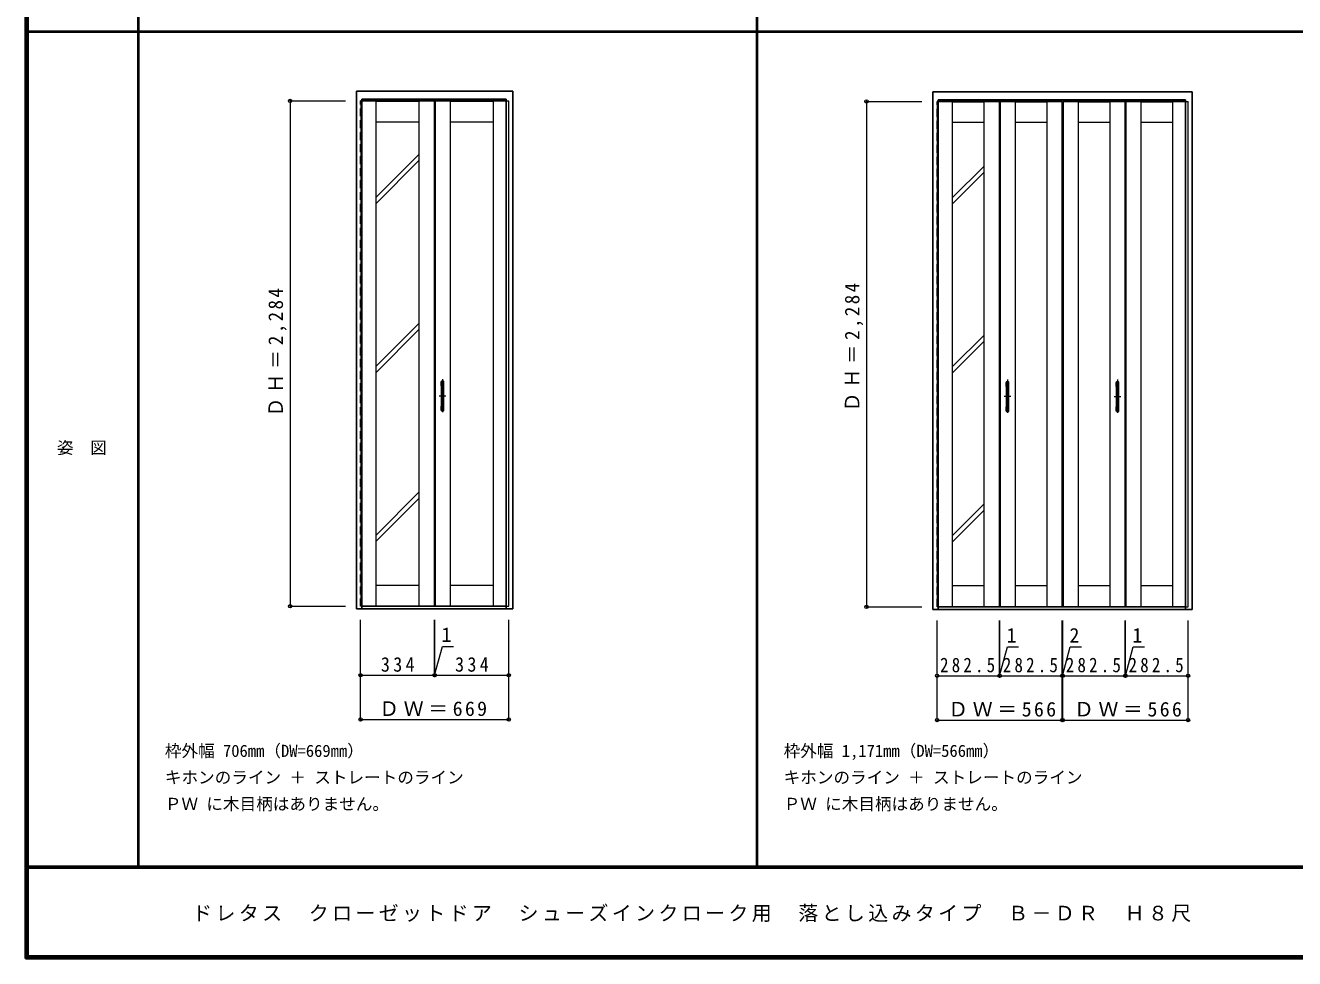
# Model space of a CAD drawing. Units: millimetres, scale not verified. Extents: x -6000 to 5700, y -4307 to 4175.
# Drawn here: x -6000 to -267, y -4205 to 12 of the extents above; entities that cross this region are included whole.
import ezdxf
from ezdxf.enums import TextEntityAlignment as Align

# ---------------------------------------------------------------- set-up
doc = ezdxf.new("R2010")
doc.units = ezdxf.units.MM
doc.header["$LTSCALE"] = 30
doc.header["$PDMODE"] = 32
doc.header["$PDSIZE"] = 15
doc.linetypes.add('CHAIN1', pattern=[8, 5, -1, 1, -1])
doc.linetypes.add('DASHED1', pattern=[1.8, 1.2, -0.6])
for name, color, linetype, lineweight in [('0-1_通り芯', 4, 'CHAIN1', 9), ('0-2_扉', 3, 'Continuous', 25), ('0-3_仕上げ', 7, 'Continuous', 18), ('0-4_枠', 3, 'Continuous', 25), ('0-7_取手', 7, 'Continuous', 18), ('0-B_寸法', 7, 'Continuous', 9), ('0-C_ハッチ', 4, 'Continuous', 9), ('F-1_枠', 6, 'Continuous', 40), ('F-A_文字', 7, 'Continuous', 18)]:
    doc.layers.add(name, color=color, linetype=linetype, lineweight=lineweight)
doc.layers.add('0-8', color=7, linetype='Continuous')
doc.layers.add('0-A_文字', color=7, linetype='Continuous')
doc.styles.add('ＭＳ ゴシック', font='')
doc.styles.get('ＭＳ ゴシック').set_extended_font_data('MS Gothic')

msp = doc.modelspace()

# ---------------------------------------------------------------- linework, layer by layer
at = {"layer": '0-1_通り芯'}
for p, q in [((-4116, -1586), (-4116, -1740)), ((-1563.77, -1588.5), (-1563.77, -1742.5)), ((-1066.77, -1588.5), (-1066.77, -1742.5)), ((-4101, -1663), (-4131, -1663)), ((-1548.77, -1665.5), (-1578.77, -1665.5)), ((-1081.77, -1665.5), (-1051.77, -1665.5))]:
    msp.add_line(p, q, dxfattribs=at)
at = {"layer": '0-2_扉', "color": 4, "linetype": 'DASHED1', "lineweight": 9}
for p, q in [((-4486, -2613), (-4486, -329)), ((-4480.5, -329), (-4486, -329)), ((-3828.5, -329), (-3817, -329)), ((-3817, -2613), (-3817, -329)), ((-1882.27, -2615.5), (-1882.27, -331.5)), ((-1876.77, -331.5), (-1882.27, -331.5)), ((-759.77, -331.5), (-748.27, -331.5)), ((-748.27, -2615.5), (-748.27, -331.5)), ((-4480.5, -2613), (-4486, -2613)), ((-3828.5, -2613), (-3817, -2613)), ((-1876.77, -2615.5), (-1882.27, -2615.5)), ((-759.77, -2615.5), (-748.27, -2615.5))]:
    msp.add_line(p, q, dxfattribs=at)
at = {"layer": '0-2_扉'}
for p, q in [((-4480.5, -329), (-4152, -329)), ((-4152, -2613), (-4152, -329)), ((-4151, -2613), (-4151, -329)), ((-4151, -329), (-3828.5, -329)), ((-1876.77, -331.5), (-1599.77, -331.5)), ((-1599.77, -2615.5), (-1599.77, -331.5)), ((-1598.77, -331.5), (-1316.27, -331.5)), ((-1598.77, -2615.5), (-1598.77, -331.5)), ((-1316.27, -2615.5), (-1316.27, -331.5)), ((-1031.77, -331.5), (-1314.27, -331.5)), ((-1031.77, -2615.5), (-1031.77, -331.5)), ((-1030.77, -2615.5), (-1030.77, -331.5)), ((-1030.77, -331.5), (-759.77, -331.5)), ((-4480.5, -2613), (-4152, -2613)), ((-4151, -2613), (-3828.5, -2613)), ((-1876.77, -2615.5), (-1599.77, -2615.5)), ((-1598.77, -2615.5), (-1316.27, -2615.5)), ((-1030.77, -2615.5), (-759.77, -2615.5))]:
    msp.add_line(p, q, dxfattribs=at)
msp.add_lwpolyline([(-1031.77, -2615.5), (-1314.27, -2615.5), (-1314.27, -331.5)], dxfattribs=at)
at = {"layer": '0-3_仕上げ', "linetype": 'DASHED1'}
for p, q in [((-4484.59, -329), (-4484.59, -2613)), ((-3818.41, -329), (-3818.41, -2613)), ((-1880.86, -331.5), (-1880.86, -2615.5)), ((-749.69, -331.5), (-749.69, -2615.5))]:
    msp.add_line(p, q, dxfattribs=at)
at = {"layer": '0-3_仕上げ'}
for p, q in [((-4417, -329), (-4417, -2613)), ((-4417, -330.41), (-4221, -330.41)), ((-4221, -2613), (-4221, -329)), ((-4153.41, -329), (-4153.41, -2613)), ((-4149.59, -329), (-4149.59, -2613)), ((-4082, -329), (-4082, -2613)), ((-4082, -330.41), (-3886, -330.41)), ((-3886, -2613), (-3886, -329)), ((-1813.27, -331.5), (-1813.27, -2615.5)), ((-1813.27, -332.91), (-1668.77, -332.91)), ((-1668.77, -2615.5), (-1668.77, -331.5)), ((-1601.19, -331.5), (-1601.19, -2615.5)), ((-1597.36, -331.5), (-1597.36, -2615.5)), ((-1529.77, -331.5), (-1529.77, -2615.5)), ((-1529.77, -332.91), (-1385.27, -332.91)), ((-1385.27, -2615.5), (-1385.27, -331.5)), ((-1317.69, -331.5), (-1317.69, -2615.5)), ((-1312.86, -331.5), (-1312.86, -2615.5)), ((-1245.27, -331.5), (-1245.27, -2615.5)), ((-1245.27, -332.91), (-1100.77, -332.91)), ((-1100.77, -2615.5), (-1100.77, -331.5)), ((-1033.19, -331.5), (-1033.19, -2615.5)), ((-1029.36, -331.5), (-1029.36, -2615.5)), ((-961.77, -331.5), (-961.77, -2615.5)), ((-961.77, -332.91), (-817.27, -332.91)), ((-817.27, -2615.5), (-817.27, -331.5)), ((-4221, -425), (-4417, -425)), ((-3886, -425), (-4082, -425)), ((-1668.77, -427.5), (-1813.27, -427.5)), ((-1385.27, -427.5), (-1529.77, -427.5)), ((-1100.77, -427.5), (-1245.27, -427.5)), ((-817.27, -427.5), (-961.77, -427.5)), ((-4417, -2517), (-4221, -2517)), ((-4082, -2517), (-3886, -2517)), ((-1813.27, -2519.5), (-1668.77, -2519.5)), ((-1529.77, -2519.5), (-1385.27, -2519.5)), ((-1245.27, -2519.5), (-1100.77, -2519.5)), ((-961.77, -2519.5), (-817.27, -2519.5)), ((-4417, -2611.59), (-4221, -2611.59)), ((-4082, -2611.59), (-3886, -2611.59)), ((-1813.27, -2614.09), (-1668.77, -2614.09)), ((-1529.77, -2614.09), (-1385.27, -2614.09)), ((-1245.27, -2614.09), (-1100.77, -2614.09)), ((-961.77, -2614.09), (-817.27, -2614.09))]:
    msp.add_line(p, q, dxfattribs=at)
at = {"layer": '0-4_枠'}
for p, q in [((-4504.5, -2624.5), (-4504.5, -285.5)), ((-4504.5, -285.5), (-3798.5, -285.5)), ((-3798.5, -2624.5), (-3798.5, -285.5)), ((-4480.5, -2624.5), (-4480.5, -321.5)), ((-4480.5, -321.5), (-3828.5, -321.5)), ((-3828.5, -2624.5), (-3828.5, -321.5)), ((-1900.77, -2627), (-1900.77, -288)), ((-1900.77, -288), (-729.77, -288)), ((-1876.77, -2627), (-1876.77, -324)), ((-1876.77, -324), (-759.77, -324)), ((-759.77, -2627), (-759.77, -324)), ((-729.77, -2627), (-729.77, -288)), ((-4504.5, -2624.5), (-3798.5, -2624.5)), ((-1900.77, -2627), (-729.77, -2627))]:
    msp.add_line(p, q, dxfattribs=at)
at = {"layer": '0-7_取手'}
for p, q in [((-4122, -1617), (-4122, -1599)), ((-4110, -1617), (-4110, -1599)), ((-1569.77, -1619.5), (-1569.77, -1601.5)), ((-1557.77, -1619.5), (-1557.77, -1601.5)), ((-1072.77, -1619.5), (-1072.77, -1601.5)), ((-1060.77, -1619.5), (-1060.77, -1601.5)), ((-4122, -1727), (-4122, -1709)), ((-4110, -1727), (-4110, -1709)), ((-1569.77, -1729.5), (-1569.77, -1711.5)), ((-1557.77, -1729.5), (-1557.77, -1711.5)), ((-1072.77, -1729.5), (-1072.77, -1711.5)), ((-1060.77, -1729.5), (-1060.77, -1711.5))]:
    msp.add_line(p, q, dxfattribs=at)
at = {"layer": '0-7_取手', "color": 3, "lineweight": 25}
for p, q in [((-4121, -1729), (-4121, -1597)), ((-4112, -1596), (-4120, -1596)), ((-4111, -1729), (-4111, -1597)), ((-1568.77, -1731.5), (-1568.77, -1599.5)), ((-1559.77, -1598.5), (-1567.77, -1598.5)), ((-1558.77, -1731.5), (-1558.77, -1599.5)), ((-1071.77, -1731.5), (-1071.77, -1599.5)), ((-1070.77, -1598.5), (-1062.77, -1598.5)), ((-1061.77, -1731.5), (-1061.77, -1599.5)), ((-4120, -1730), (-4112, -1730)), ((-1567.77, -1732.5), (-1559.77, -1732.5)), ((-1062.77, -1732.5), (-1070.77, -1732.5))]:
    msp.add_line(p, q, dxfattribs=at)
at = {"layer": '0-7_取手'}
for centre, start, end in [((-4121, -1599), 90, 180), ((-4111, -1599), 0, 90), ((-1568.77, -1601.5), 90, 180), ((-1558.77, -1601.5), 0, 90), ((-1071.77, -1601.5), 90, 180), ((-1061.77, -1601.5), 0, 90), ((-4121, -1617), 180, 270), ((-4111, -1617), 270, 0), ((-1568.77, -1619.5), 180, 270), ((-1558.77, -1619.5), 270, 0), ((-1071.77, -1619.5), 180, 270), ((-1061.77, -1619.5), 270, 0), ((-4121, -1709), 90, 180), ((-4111, -1709), 0, 90), ((-1568.77, -1711.5), 90, 180), ((-1558.77, -1711.5), 0, 90), ((-1071.77, -1711.5), 90, 180), ((-1061.77, -1711.5), 0, 90), ((-4121, -1727), 180, 270), ((-4111, -1727), 270, 0), ((-1568.77, -1729.5), 180, 270), ((-1558.77, -1729.5), 270, 0), ((-1071.77, -1729.5), 180, 270), ((-1061.77, -1729.5), 270, 0)]:
    msp.add_arc(centre, 1, start, end, dxfattribs=at)
at = {"layer": '0-7_取手', "color": 3, "lineweight": 25}
for centre, start, end in [((-4120, -1597), 90, 180), ((-4112, -1597), 0, 90), ((-1567.77, -1599.5), 90, 180), ((-1559.77, -1599.5), 0, 90), ((-1070.77, -1599.5), 90, 180), ((-1062.77, -1599.5), 0, 90), ((-4120, -1729), 180, 270), ((-4112, -1729), 270, 0), ((-1567.77, -1731.5), 180, 270), ((-1559.77, -1731.5), 270, 0), ((-1070.77, -1731.5), 180, 270), ((-1062.77, -1731.5), 270, 0)]:
    msp.add_arc(centre, 1, start, end, dxfattribs=at)
at = {"layer": '0-B_寸法', "color": 4}
for p, q in [((-4804.5, -329), (-4554.5, -329)), ((-4804.5, -329), (-4804.5, -2613)), ((-2200.77, -331.5), (-2200.77, -2615.5)), ((-2200.77, -331.5), (-1950.77, -331.5)), ((-4804.5, -2613), (-4554.5, -2613)), ((-2200.77, -2615.5), (-1950.77, -2615.5)), ((-4486, -3124.5), (-4486, -2674.5)), ((-4152, -2924.5), (-4152, -2674.5)), ((-3817, -3124.5), (-3817, -2674.5)), ((-1882.27, -3127), (-1882.27, -2677)), ((-1599.77, -2927), (-1599.77, -2677)), ((-1316.27, -3127), (-1316.27, -2677)), ((-1314.27, -3127), (-1314.27, -2677)), ((-1031.77, -2927), (-1031.77, -2677)), ((-748.27, -3127), (-748.27, -2677)), ((-1315.27, -2927), (-1280.32, -2796.57)), ((-1280.32, -2796.57), (-1229.54, -2796.57)), ((-4486, -2924.5), (-4152, -2924.5)), ((-4151, -2924.5), (-3817, -2924.5)), ((-1882.27, -2927), (-1599.77, -2927)), ((-1598.77, -2927), (-1316.27, -2927)), ((-1316.27, -2927), (-1314.27, -2927)), ((-1314.27, -2927), (-1031.77, -2927)), ((-1030.77, -2927), (-748.27, -2927)), ((-4486, -3124.5), (-3817, -3124.5)), ((-1882.27, -3127), (-1316.27, -3127)), ((-1314.27, -3127), (-748.27, -3127))]:
    msp.add_line(p, q, dxfattribs=at)
for points in [[(-4152, -2924.5), (-4151, -2924.5), (-4151, -2674.5)], [(-1599.77, -2927), (-1598.77, -2927), (-1598.77, -2677)], [(-1031.77, -2927), (-1030.77, -2927), (-1030.77, -2677)], [(-4151.5, -2924.5), (-4116.55, -2794.07), (-4065.77, -2794.07)], [(-1599.27, -2927), (-1564.32, -2796.57), (-1513.54, -2796.57)], [(-1031.27, -2927), (-996.32, -2796.57), (-945.54, -2796.57)]]:
    msp.add_lwpolyline(points, dxfattribs=at)
at = {"layer": '0-B_寸法'}
for p in [(-4804.5, -329), (-2200.77, -331.5), (-4804.5, -2613), (-2200.77, -2615.5), (-4486, -2924.5), (-4152, -2924.5), (-4151, -2924.5), (-3817, -2924.5), (-1882.27, -2927), (-1599.77, -2927), (-1598.77, -2927), (-1316.27, -2927), (-1314.27, -2927), (-1031.77, -2927), (-1030.77, -2927), (-748.27, -2927), (-4486, -3124.5), (-3817, -3124.5), (-1882.27, -3127), (-1316.27, -3127), (-1314.27, -3127), (-748.27, -3127)]:
    msp.add_point(p, dxfattribs=at)
at = {"layer": '0-C_ハッチ'}
for p, q in [((-4221, -569.47), (-4417, -765.47)), ((-4221, -597.75), (-4417, -793.75)), ((-1669.09, -623.79), (-1813.27, -767.97)), ((-1668.77, -651.75), (-1813.27, -796.25)), ((-4221, -1333.14), (-4417, -1529.14)), ((-4221, -1361.43), (-4417, -1557.43)), ((-1668.77, -1387.15), (-1813.27, -1531.65)), ((-1668.77, -1415.43), (-1813.27, -1559.93)), ((-4221, -2096.43), (-4417, -2292.43)), ((-4221, -2124.71), (-4417, -2320.71)), ((-1668.77, -2150.43), (-1813.27, -2294.93)), ((-1668.77, -2178.71), (-1813.27, -2323.21))]:
    msp.add_line(p, q, dxfattribs=at)
at = {"layer": 'F-1_枠'}
for p, q in [((-6000, 4175), (-6000, -4205)), ((-5995, 4175), (-5995, -4205)), ((-5990, 4175), (-5990, -4205)), ((-5490, 4175), (-5490, -3790)), ((-2695, -3790), (-2695, 4175)), ((-5990, -15.5), (5690, -15.5)), ((5700, -3790), (-6000, -3790)), ((5700, -3795), (-6000, -3795)), ((5700, -4195), (-6000, -4195)), ((5700, -4200), (-6000, -4200)), ((5700, -4205), (-6000, -4205))]:
    msp.add_line(p, q, dxfattribs=at)

# ---------------------------------------------------------------- texts
at = {"layer": '0-8', "style": 'ＭＳ ゴシック'}
for p in [(-5370, -3550), (-2575, -3550)]:
    msp.add_text('ＰＷ に木目柄はありません。', height=54.99, dxfattribs=at).set_placement(p, align=Align.BOTTOM_LEFT)
at = {"layer": '0-A_文字', "style": 'ＭＳ ゴシック'}
for s, p in [('枠外幅 706mm（DW=669mm）', (-5370, -3310)), ('枠外幅 1,171mm（DW=566mm）', (-2575, -3310)), ('キホンのライン ＋ ストレートのライン', (-5370, -3430)), ('キホンのライン ＋ ストレートのライン', (-2575, -3430))]:
    msp.add_text(s, height=54.99, dxfattribs=at).set_placement(p, align=Align.BOTTOM_LEFT)
at = {"layer": '0-B_寸法', "style": 'ＭＳ ゴシック'}
for s, p in [('1', (-4120.3, -2794.07)), ('1', (-1568.07, -2796.57)), ('2', (-1284.07, -2796.57)), ('1', (-1000.07, -2796.57))]:
    msp.add_text(s, height=65.98, dxfattribs=at).set_placement(p, align=Align.BOTTOM_LEFT)
at = {"layer": '0-B_寸法', "char_height": 65.98, "attachment_point": 7, "rotation": 90, "style": 'ＭＳ ゴシック'}
for insert in [(-4819.5, -1756), (-2215.77, -1732.5)]:
    msp.add_mtext('\\T1.26;\\W0.95;ＤＨ＝2,284', dxfattribs=dict(at, insert=insert))
at = {"layer": '0-B_寸法', "char_height": 65.98, "attachment_point": 7, "style": 'ＭＳ ゴシック'}
for s, insert in [('\\T1.38;\\W0.9;334', (-4394, -2909.5)), ('\\T1.38;\\W0.9;334', (-4059, -2909.5)), ('\\T1.38;\\W0.85;282.5', (-1868.52, -2912)), ('\\T1.38;\\W0.85;282.5', (-1585.02, -2912)), ('\\T1.38;\\W0.85;282.5', (-1300.52, -2912)), ('\\T1.38;\\W0.85;282.5', (-1017.02, -2912)), ('\\T1.23;ＤＷ＝669', (-4402, -3109.5)), ('\\T1.23;ＤＷ＝566', (-1831.77, -3112)), ('\\T1.23;ＤＷ＝566', (-1263.77, -3112))]:
    msp.add_mtext(s, dxfattribs=dict(at, insert=insert))
at = {"layer": 'F-A_文字', "style": 'ＭＳ ゴシック'}
msp.add_text('姿\u3000図', height=54.99, dxfattribs=at).set_placement((-5857.5, -1940.25), align=Align.BOTTOM_LEFT)
at = {"layer": 'F-A_文字', "insert": (-5246.35, -4040), "char_height": 65.98, "attachment_point": 7, "style": 'ＭＳ ゴシック'}
msp.add_mtext('\\T1.17;ドレタス\u3000クローゼットドア\u3000シューズインクローク用\u3000落とし込みタイプ\u3000Ｂ－ＤＲ\u3000Ｈ８尺', dxfattribs=at)

doc.saveas('drawing.dxf')
